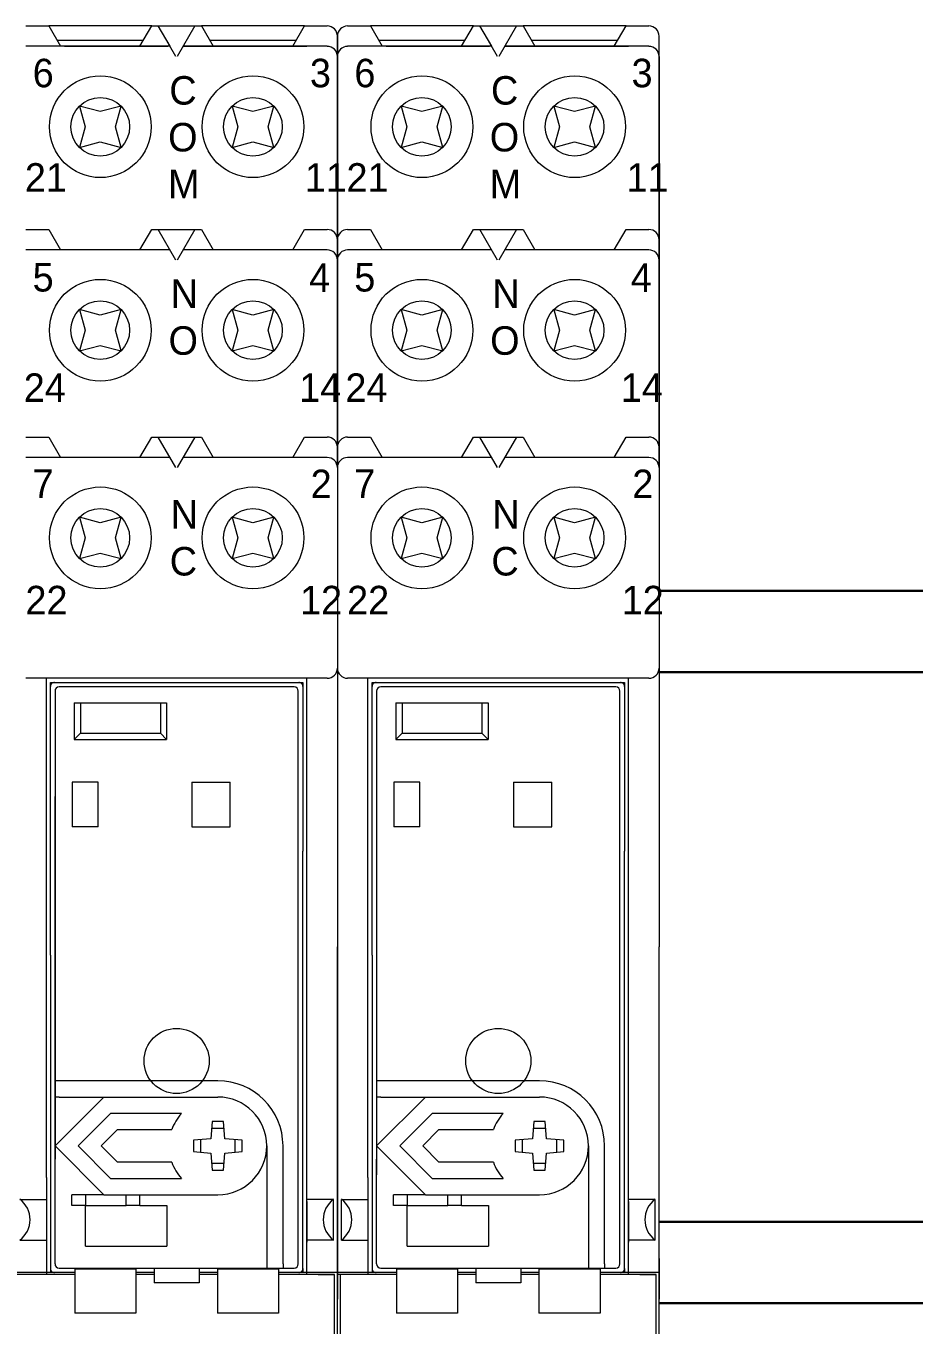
# Model space of a CAD drawing. Header units: millimetres. Extents: x -6000 to 26000, y -6000 to 26000.
# Drawn here: x 119.68 to 125.75, y -5183.5 to -5174.62 of the extents above; entities that cross this region are included whole.
import ezdxf

# ---------------------------------------------------------------- set-up
doc = ezdxf.new("R2010")
doc.units = ezdxf.units.MM
doc.header["$MEASUREMENT"] = 0
doc.linetypes.add('HIDDEN2', pattern=[2.38125, 1.5875, -0.79375])
for name, color, linetype, lineweight in [('Чертеж и Рисунок_Ном._пера__1', 7, 'Continuous', 15), ('Чертеж и Рисунок_Ном._пера__21', 7, 'Continuous', 30), ('Чертеж и Рисунок_Ном._пера__7', 7, 'Continuous', 15)]:
    doc.layers.add(name, color=color, linetype=linetype, lineweight=lineweight)
doc.styles.add('СГЕНЕРИР_СТИЛЬ_3', font='')
doc.styles.get('СГЕНЕРИР_СТИЛЬ_3').set_extended_font_data('Arial')

msp = doc.modelspace()

# ---------------------------------------------------------------- linework, layer by layer
at = {"layer": 'Чертеж и Рисунок_Ном._пера__21', "color": 7, "linetype": 'Continuous', "lineweight": 30}
for p, q in [((124.0169, -5178.4801), (131.9344, -5178.4801)), ((124.0044, -5179.0365), (131.9344, -5179.0365)), ((131.9344, -5182.7922), (124.0044, -5182.7922)), ((131.9344, -5183.3486), (124.0044, -5183.3486))]:
    msp.add_line(p, q, dxfattribs=at)
at = {"layer": 'Чертеж и Рисунок_Ном._пера__7', "color": 7, "linetype": 'Continuous', "lineweight": 15}
for p, q in [((119.6784, -5174.6202), (119.8345, -5174.6202)), ((120.5376, -5174.6202), (119.8345, -5174.6202)), ((119.8345, -5174.6202), (119.9148, -5174.7593)), ((120.4573, -5174.7593), (120.5376, -5174.6202)), ((120.5376, -5174.6202), (120.5825, -5174.6202)), ((120.5606, -5174.6202), (120.8548, -5174.6202)), ((120.6628, -5174.7593), (120.5825, -5174.6202)), ((120.703, -5174.8289), (120.5825, -5174.6202)), ((120.5825, -5174.6202), (120.8329, -5174.6202)), ((120.8329, -5174.6202), (120.7124, -5174.8289)), ((120.8329, -5174.6202), (120.8778, -5174.6202)), ((121.5809, -5174.6202), (120.8778, -5174.6202)), ((120.8778, -5174.6202), (120.9581, -5174.7593)), ((121.5006, -5174.7593), (121.5809, -5174.6202)), ((121.5809, -5174.6202), (121.737, -5174.6202)), ((121.8761, -5174.6202), (122.0323, -5174.6202)), ((122.7354, -5174.6202), (122.0323, -5174.6202)), ((122.0323, -5174.6202), (122.1126, -5174.7593)), ((122.6551, -5174.7593), (122.7354, -5174.6202)), ((122.7354, -5174.6202), (122.7803, -5174.6202)), ((122.7583, -5174.6202), (123.0526, -5174.6202)), ((122.8606, -5174.7593), (122.7803, -5174.6202)), ((122.9007, -5174.8289), (122.7803, -5174.6202)), ((122.7803, -5174.6202), (123.0307, -5174.6202)), ((123.0307, -5174.6202), (122.9102, -5174.8289)), ((123.0307, -5174.6202), (123.0755, -5174.6202)), ((123.7787, -5174.6202), (123.0755, -5174.6202)), ((123.0755, -5174.6202), (123.1559, -5174.7593)), ((123.6983, -5174.7593), (123.7787, -5174.6202)), ((123.7787, -5174.6202), (123.9348, -5174.6202)), ((119.8907, -5174.7176), (120.4814, -5174.7176)), ((120.934, -5174.7176), (121.5247, -5174.7176)), ((121.8066, -5174.8289), (121.8066, -5174.6898)), ((121.8066, -5174.6898), (121.8066, -5174.8289)), ((122.0885, -5174.7176), (122.6792, -5174.7176)), ((123.1318, -5174.7176), (123.7224, -5174.7176)), ((124.0044, -5174.8289), (124.0044, -5174.6898)), ((120.6628, -5174.7593), (119.6784, -5174.7593)), ((119.9426, -5174.7593), (120.6476, -5174.7593)), ((120.7526, -5174.7593), (121.5979, -5174.7593)), ((121.737, -5174.7593), (120.7526, -5174.7593)), ((120.7678, -5174.7593), (121.5979, -5174.7593)), ((121.8066, -5174.8289), (121.8066, -5180.9143)), ((121.8066, -5176.0808), (121.8066, -5174.8289)), ((121.8066, -5174.8289), (121.8066, -5180.9143)), ((121.8066, -5174.8289), (121.8066, -5176.0808)), ((122.8606, -5174.7593), (121.8761, -5174.7593)), ((122.1404, -5174.7593), (122.8454, -5174.7593)), ((122.9504, -5174.7593), (123.7957, -5174.7593)), ((123.9348, -5174.7593), (122.9504, -5174.7593)), ((122.9656, -5174.7593), (123.7957, -5174.7593)), ((124.0044, -5174.8289), (124.0044, -5180.9143)), ((124.0044, -5176.0808), (124.0044, -5174.8289)), ((120.0444, -5175.1671), (120.0824, -5175.3088)), ((120.1861, -5175.2051), (120.0444, -5175.1671)), ((120.3277, -5175.1671), (120.1861, -5175.2051)), ((120.2898, -5175.3088), (120.3277, -5175.1671)), ((121.2293, -5175.2051), (121.0877, -5175.1671)), ((121.0877, -5175.1671), (121.1256, -5175.3088)), ((121.371, -5175.1671), (121.2293, -5175.2051)), ((121.333, -5175.3088), (121.371, -5175.1671)), ((122.2422, -5175.1671), (122.2802, -5175.3088)), ((122.3838, -5175.2051), (122.2422, -5175.1671)), ((122.5255, -5175.1671), (122.3838, -5175.2051)), ((122.4875, -5175.3088), (122.5255, -5175.1671)), ((123.4271, -5175.2051), (123.2855, -5175.1671)), ((123.2855, -5175.1671), (123.3234, -5175.3088)), ((123.5687, -5175.1671), (123.4271, -5175.2051)), ((123.5308, -5175.3088), (123.5687, -5175.1671)), ((120.0824, -5175.3088), (120.0444, -5175.4504)), ((120.3277, -5175.4504), (120.2898, -5175.3088)), ((121.1256, -5175.3088), (121.0877, -5175.4504)), ((121.371, -5175.4504), (121.333, -5175.3088)), ((122.2802, -5175.3088), (122.2422, -5175.4504)), ((122.5255, -5175.4504), (122.4875, -5175.3088)), ((123.3234, -5175.3088), (123.2855, -5175.4504)), ((123.5687, -5175.4504), (123.5308, -5175.3088)), ((120.0444, -5175.4504), (120.1861, -5175.4125)), ((120.1861, -5175.4125), (120.3277, -5175.4504)), ((121.0877, -5175.4504), (121.2293, -5175.4125)), ((121.2293, -5175.4125), (121.371, -5175.4504)), ((122.2422, -5175.4504), (122.3838, -5175.4125)), ((122.3838, -5175.4125), (122.5255, -5175.4504)), ((123.2855, -5175.4504), (123.4271, -5175.4125)), ((123.4271, -5175.4125), (123.5687, -5175.4504)), ((119.6784, -5176.0112), (119.8345, -5176.0112)), ((119.8345, -5176.0112), (119.9148, -5176.1503)), ((120.4573, -5176.1503), (120.5376, -5176.0112)), ((120.5376, -5176.0112), (120.5825, -5176.0112)), ((120.703, -5176.2199), (120.5825, -5176.0112)), ((120.5825, -5176.0112), (120.8329, -5176.0112)), ((120.8329, -5176.0112), (120.7124, -5176.2199)), ((120.8329, -5176.0112), (120.8778, -5176.0112)), ((120.8778, -5176.0112), (120.9581, -5176.1503)), ((121.5006, -5176.1503), (121.5809, -5176.0112)), ((121.5809, -5176.0112), (121.737, -5176.0112)), ((121.8066, -5176.2199), (121.8066, -5176.0808)), ((121.8066, -5176.0808), (121.8066, -5176.2199)), ((121.8761, -5176.0112), (122.0323, -5176.0112)), ((122.0323, -5176.0112), (122.1126, -5176.1503)), ((122.6551, -5176.1503), (122.7354, -5176.0112)), ((122.7354, -5176.0112), (122.7803, -5176.0112)), ((122.9007, -5176.2199), (122.7803, -5176.0112)), ((122.7803, -5176.0112), (123.0307, -5176.0112)), ((123.0307, -5176.0112), (122.9102, -5176.2199)), ((123.0307, -5176.0112), (123.0755, -5176.0112)), ((123.0755, -5176.0112), (123.1559, -5176.1503)), ((123.6983, -5176.1503), (123.7787, -5176.0112)), ((123.7787, -5176.0112), (123.9348, -5176.0112)), ((124.0044, -5176.2199), (124.0044, -5176.0808)), ((120.6628, -5176.1503), (119.6784, -5176.1503)), ((121.737, -5176.1503), (120.7526, -5176.1503)), ((122.8606, -5176.1503), (121.8761, -5176.1503)), ((123.9348, -5176.1503), (122.9504, -5176.1503)), ((121.8066, -5177.4996), (121.8066, -5176.2199)), ((121.8066, -5176.2199), (121.8066, -5177.4996)), ((124.0044, -5177.4996), (124.0044, -5176.2199)), ((120.0444, -5176.5581), (120.0824, -5176.6998)), ((120.1861, -5176.5961), (120.0444, -5176.5581)), ((120.3277, -5176.5581), (120.1861, -5176.5961)), ((120.2898, -5176.6998), (120.3277, -5176.5581)), ((121.0877, -5176.5581), (121.1256, -5176.6998)), ((121.2293, -5176.5961), (121.0877, -5176.5581)), ((121.371, -5176.5581), (121.2293, -5176.5961)), ((121.333, -5176.6998), (121.371, -5176.5581)), ((122.2422, -5176.5581), (122.2802, -5176.6998)), ((122.3838, -5176.5961), (122.2422, -5176.5581)), ((122.5255, -5176.5581), (122.3838, -5176.5961)), ((122.4875, -5176.6998), (122.5255, -5176.5581)), ((123.2855, -5176.5581), (123.3234, -5176.6998)), ((123.4271, -5176.5961), (123.2855, -5176.5581)), ((123.5687, -5176.5581), (123.4271, -5176.5961)), ((123.5308, -5176.6998), (123.5687, -5176.5581)), ((120.0824, -5176.6998), (120.0444, -5176.8414)), ((120.3277, -5176.8414), (120.2898, -5176.6998)), ((121.1256, -5176.6998), (121.0877, -5176.8414)), ((121.371, -5176.8414), (121.333, -5176.6998)), ((122.2802, -5176.6998), (122.2422, -5176.8414)), ((122.5255, -5176.8414), (122.4875, -5176.6998)), ((123.3234, -5176.6998), (123.2855, -5176.8414)), ((123.5687, -5176.8414), (123.5308, -5176.6998)), ((120.0444, -5176.8414), (120.1861, -5176.8034)), ((120.1861, -5176.8034), (120.3277, -5176.8414)), ((121.0877, -5176.8414), (121.2293, -5176.8034)), ((121.2293, -5176.8034), (121.371, -5176.8414)), ((122.2422, -5176.8414), (122.3838, -5176.8034)), ((122.3838, -5176.8034), (122.5255, -5176.8414)), ((123.2855, -5176.8414), (123.4271, -5176.8034)), ((123.4271, -5176.8034), (123.5687, -5176.8414)), ((119.6784, -5177.43), (119.8345, -5177.43)), ((119.8345, -5177.43), (119.9148, -5177.5691)), ((120.4573, -5177.5691), (120.5376, -5177.43)), ((120.5376, -5177.43), (120.5825, -5177.43)), ((120.703, -5177.6387), (120.5825, -5177.43)), ((120.5825, -5177.43), (120.8329, -5177.43)), ((120.8329, -5177.43), (120.7124, -5177.6387)), ((120.8329, -5177.43), (120.8778, -5177.43)), ((120.8778, -5177.43), (120.9581, -5177.5691)), ((121.5006, -5177.5691), (121.5809, -5177.43)), ((121.5809, -5177.43), (121.737, -5177.43)), ((121.8066, -5177.6387), (121.8066, -5177.4996)), ((121.8066, -5177.4996), (121.8066, -5177.6387)), ((121.8761, -5177.43), (122.0323, -5177.43)), ((122.0323, -5177.43), (122.1126, -5177.5691)), ((122.6551, -5177.5691), (122.7354, -5177.43)), ((122.7354, -5177.43), (122.7803, -5177.43)), ((122.9007, -5177.6387), (122.7803, -5177.43)), ((122.7803, -5177.43), (123.0307, -5177.43)), ((123.0307, -5177.43), (122.9102, -5177.6387)), ((123.0307, -5177.43), (123.0755, -5177.43)), ((123.0755, -5177.43), (123.1559, -5177.5691)), ((123.6983, -5177.5691), (123.7787, -5177.43)), ((123.7787, -5177.43), (123.9348, -5177.43)), ((124.0044, -5177.6387), (124.0044, -5177.4996)), ((120.6628, -5177.5691), (119.6784, -5177.5691)), ((121.737, -5177.5691), (120.7526, -5177.5691)), ((122.8606, -5177.5691), (121.8761, -5177.5691)), ((123.9348, -5177.5691), (122.9504, -5177.5691)), ((120.0444, -5177.9769), (120.0824, -5178.1186)), ((120.1861, -5178.0149), (120.0444, -5177.9769)), ((120.3277, -5177.9769), (120.1861, -5178.0149)), ((120.2898, -5178.1186), (120.3277, -5177.9769)), ((121.2293, -5178.0149), (121.0877, -5177.9769)), ((121.0877, -5177.9769), (121.1256, -5178.1186)), ((121.371, -5177.9769), (121.2293, -5178.0149)), ((121.333, -5178.1186), (121.371, -5177.9769)), ((122.2422, -5177.9769), (122.2802, -5178.1186)), ((122.3838, -5178.0149), (122.2422, -5177.9769)), ((122.5255, -5177.9769), (122.3838, -5178.0149)), ((122.4875, -5178.1186), (122.5255, -5177.9769)), ((123.4271, -5178.0149), (123.2855, -5177.9769)), ((123.2855, -5177.9769), (123.3234, -5178.1186)), ((123.5687, -5177.9769), (123.4271, -5178.0149)), ((123.5308, -5178.1186), (123.5687, -5177.9769)), ((120.0824, -5178.1186), (120.0444, -5178.2602)), ((120.3277, -5178.2602), (120.2898, -5178.1186)), ((121.1256, -5178.1186), (121.0877, -5178.2602)), ((121.371, -5178.2602), (121.333, -5178.1186)), ((122.2802, -5178.1186), (122.2422, -5178.2602)), ((122.5255, -5178.2602), (122.4875, -5178.1186)), ((123.3234, -5178.1186), (123.2855, -5178.2602)), ((123.5687, -5178.2602), (123.5308, -5178.1186)), ((120.0444, -5178.2602), (120.1861, -5178.2223)), ((120.1861, -5178.2223), (120.3277, -5178.2602)), ((121.0877, -5178.2602), (121.2293, -5178.2223)), ((121.2293, -5178.2223), (121.371, -5178.2602)), ((122.2422, -5178.2602), (122.3838, -5178.2223)), ((122.3838, -5178.2223), (122.5255, -5178.2602)), ((123.2855, -5178.2602), (123.4271, -5178.2223)), ((123.4271, -5178.2223), (123.5687, -5178.2602)), ((121.737, -5179.0784), (119.6784, -5179.0784)), ((119.8175, -5182.4895), (119.8175, -5179.0784)), ((121.5979, -5183.154), (121.5979, -5179.0784)), ((123.9348, -5179.0784), (121.8761, -5179.0784)), ((122.0152, -5182.4895), (122.0152, -5179.0784)), ((123.7957, -5183.154), (123.7957, -5179.0784)), ((119.8453, -5179.134), (119.8453, -5179.1062)), ((119.8453, -5179.1062), (121.5701, -5179.1062)), ((119.8453, -5179.8156), (119.8453, -5179.134)), ((119.8766, -5179.1653), (119.8766, -5181.8291)), ((121.511, -5179.1375), (119.9044, -5179.1375)), ((121.5388, -5183.081), (121.5388, -5179.1653)), ((121.5423, -5179.1062), (121.5701, -5179.1062)), ((121.5701, -5179.1062), (121.5701, -5179.134)), ((121.5701, -5179.1062), (121.5701, -5180.2607)), ((122.043, -5179.134), (122.043, -5179.1062)), ((122.043, -5179.1062), (123.7679, -5179.1062)), ((122.0431, -5179.8156), (122.0431, -5179.134)), ((122.0743, -5179.1653), (122.0743, -5181.8291)), ((123.7088, -5179.1375), (122.1022, -5179.1375)), ((123.7366, -5183.081), (123.7366, -5179.1653)), ((123.7401, -5179.1062), (123.7679, -5179.1062)), ((123.7679, -5179.1062), (123.7679, -5179.134)), ((123.7679, -5179.1062), (123.7679, -5180.2607)), ((120.0087, -5179.2453), (120.6381, -5179.2453)), ((120.0087, -5179.2453), (120.0087, -5179.4957)), ((120.0504, -5179.2453), (120.0504, -5179.4539)), ((120.5964, -5179.2453), (120.5964, -5179.4539)), ((120.6381, -5179.2453), (120.6381, -5179.4957)), ((122.2065, -5179.2453), (122.8359, -5179.2453)), ((122.2065, -5179.2453), (122.2065, -5179.4957)), ((122.2482, -5179.2453), (122.2482, -5179.4539)), ((122.7942, -5179.2453), (122.7942, -5179.4539)), ((122.8359, -5179.2453), (122.8359, -5179.4957)), ((120.0087, -5179.4957), (120.0504, -5179.4539)), ((120.0504, -5179.4539), (120.5964, -5179.4539)), ((120.6381, -5179.4957), (120.5964, -5179.4539)), ((122.2065, -5179.4957), (122.2482, -5179.4539)), ((122.2482, -5179.4539), (122.7942, -5179.4539)), ((122.8359, -5179.4957), (122.7942, -5179.4539)), ((120.0087, -5179.4957), (120.6381, -5179.4957)), ((122.2065, -5179.4957), (122.8359, -5179.4957)), ((120.1722, -5179.7878), (119.9948, -5179.7878)), ((119.9948, -5179.7878), (119.9948, -5180.0938)), ((120.1722, -5180.0938), (120.1722, -5179.7878)), ((120.812, -5179.7878), (121.0728, -5179.7878)), ((120.812, -5179.7878), (120.812, -5180.0938)), ((121.0728, -5180.0938), (121.0728, -5179.7878)), ((122.3699, -5179.7878), (122.1926, -5179.7878)), ((122.1926, -5179.7878), (122.1926, -5180.0938)), ((122.3699, -5180.0938), (122.3699, -5179.7878)), ((123.0098, -5179.7878), (123.2706, -5179.7878)), ((123.0098, -5179.7878), (123.0098, -5180.0938)), ((123.2706, -5180.0938), (123.2706, -5179.7878)), ((119.8453, -5180.2607), (119.8453, -5179.8156)), ((119.8763, -5179.8852), (119.8763, -5182.4724)), ((121.539, -5182.4724), (121.539, -5179.8852)), ((122.0431, -5180.2607), (122.0431, -5179.8156)), ((122.0741, -5179.8852), (122.0741, -5182.4724)), ((123.7368, -5182.4724), (123.7368, -5179.8852)), ((120.1722, -5180.0938), (119.9948, -5180.0938)), ((120.812, -5180.0938), (121.0728, -5180.0938)), ((122.3699, -5180.0938), (122.1926, -5180.0938)), ((123.0098, -5180.0938), (123.2706, -5180.0938)), ((119.8453, -5180.9701), (119.8453, -5180.2607)), ((121.5701, -5183.1123), (121.5701, -5180.2607)), ((122.0431, -5180.9701), (122.0431, -5180.2607)), ((123.7679, -5183.1123), (123.7679, -5180.2607)), ((121.8066, -5184.5589), (121.8066, -5180.9143)), ((121.8066, -5180.9143), (121.8066, -5183.1818)), ((124.0044, -5184.5589), (124.0044, -5180.9143)), ((119.8453, -5180.9701), (119.8453, -5183.1401)), ((122.0431, -5180.9701), (122.0431, -5183.1401)), ((119.9044, -5181.8291), (119.8766, -5181.8291)), ((119.8766, -5181.8291), (119.8766, -5181.9404)), ((120.9894, -5181.8291), (119.9044, -5181.8291)), ((122.1022, -5181.8291), (122.0743, -5181.8291)), ((122.0743, -5181.8291), (122.0743, -5181.9404)), ((123.1871, -5181.8291), (122.1022, -5181.8291)), ((119.9044, -5181.9404), (119.8766, -5181.9404)), ((119.8766, -5181.9404), (119.8766, -5182.2742)), ((119.8766, -5182.2742), (120.2104, -5181.9404)), ((119.9044, -5181.9404), (120.9894, -5181.9404)), ((122.1022, -5181.9404), (122.0743, -5181.9404)), ((122.0743, -5181.9404), (122.0743, -5182.2742)), ((122.0743, -5182.2742), (122.4082, -5181.9404)), ((122.1022, -5181.9404), (123.1871, -5181.9404)), ((120.2565, -5182.0516), (120.0339, -5182.2742)), ((120.7405, -5182.0516), (120.2565, -5182.0516)), ((120.9511, -5182.1073), (120.9408, -5182.2256)), ((121.0276, -5182.1073), (120.9511, -5182.1073)), ((121.038, -5182.2256), (121.0276, -5182.1073)), ((122.4543, -5182.0516), (122.2317, -5182.2742)), ((122.9383, -5182.0516), (122.4543, -5182.0516)), ((123.1489, -5182.1073), (123.1385, -5182.2256)), ((123.2254, -5182.1073), (123.1489, -5182.1073)), ((123.2358, -5182.2256), (123.2254, -5182.1073)), ((120.1913, -5182.2742), (120.3026, -5182.1629)), ((120.3026, -5182.1629), (120.6746, -5182.1629)), ((121.0319, -5182.1557), (120.9469, -5182.1557)), ((122.3891, -5182.2742), (122.5004, -5182.1629)), ((122.5004, -5182.1629), (122.8724, -5182.1629)), ((123.2296, -5182.1557), (123.1447, -5182.1557)), ((119.8766, -5182.2742), (119.8766, -5182.3644)), ((119.8766, -5182.2742), (120.2104, -5182.608)), ((120.0339, -5182.2742), (120.2565, -5182.4968)), ((120.3026, -5182.3855), (120.1913, -5182.2742)), ((120.9408, -5182.2256), (120.8224, -5182.2359)), ((120.8224, -5182.2359), (120.8224, -5182.3124)), ((120.8709, -5182.2317), (120.8709, -5182.3167)), ((121.1563, -5182.2359), (121.038, -5182.2256)), ((121.1078, -5182.3167), (121.1078, -5182.2317)), ((121.1563, -5182.3124), (121.1563, -5182.2359)), ((121.3232, -5182.2742), (121.3232, -5183.081)), ((121.4345, -5183.081), (121.4345, -5182.2742)), ((122.0743, -5182.2742), (122.0743, -5182.3644)), ((122.0743, -5182.2742), (122.4082, -5182.608)), ((122.2317, -5182.2742), (122.4543, -5182.4968)), ((122.5004, -5182.3855), (122.3891, -5182.2742)), ((123.1385, -5182.2256), (123.0202, -5182.2359)), ((123.0202, -5182.2359), (123.0202, -5182.3124)), ((123.0687, -5182.2317), (123.0687, -5182.3167)), ((123.3541, -5182.2359), (123.2358, -5182.2256)), ((123.3056, -5182.3167), (123.3056, -5182.2317)), ((123.3541, -5182.3124), (123.3541, -5182.2359)), ((123.521, -5182.2742), (123.521, -5183.081)), ((123.6323, -5183.081), (123.6323, -5182.2742)), ((119.8766, -5183.081), (119.8766, -5182.3644)), ((120.6746, -5182.3855), (120.3026, -5182.3855)), ((120.8224, -5182.3124), (120.9408, -5182.3228)), ((120.9408, -5182.3228), (120.9511, -5182.4411)), ((121.0276, -5182.4411), (121.038, -5182.3228)), ((121.038, -5182.3228), (121.1563, -5182.3124)), ((122.0743, -5183.081), (122.0743, -5182.3644)), ((122.8724, -5182.3855), (122.5004, -5182.3855)), ((123.0202, -5182.3124), (123.1385, -5182.3228)), ((123.1385, -5182.3228), (123.1489, -5182.4411)), ((123.2254, -5182.4411), (123.2358, -5182.3228)), ((123.2358, -5182.3228), (123.3541, -5182.3124)), ((120.9469, -5182.3927), (121.0319, -5182.3927)), ((120.9511, -5182.4411), (121.0276, -5182.4411)), ((123.1447, -5182.3927), (123.2296, -5182.3927)), ((123.1489, -5182.4411), (123.2254, -5182.4411)), ((119.8175, -5182.4895), (119.8175, -5183.154)), ((120.2565, -5182.4968), (120.7405, -5182.4968)), ((122.0152, -5182.4895), (122.0152, -5183.154)), ((122.4543, -5182.4968), (122.9383, -5182.4968)), ((119.6366, -5182.6393), (119.8175, -5182.6393)), ((120.0852, -5182.608), (119.992, -5182.608)), ((119.992, -5182.6811), (119.992, -5182.608)), ((120.0852, -5182.608), (120.0852, -5182.6811)), ((120.2104, -5182.608), (120.0852, -5182.608)), ((120.2104, -5182.608), (120.9894, -5182.608)), ((120.3634, -5182.6811), (120.3634, -5182.608)), ((120.4566, -5182.6811), (120.4566, -5182.608)), ((121.7788, -5182.6393), (121.5979, -5182.6393)), ((121.5979, -5182.6532), (121.5979, -5182.9314)), ((121.7788, -5182.9175), (121.7788, -5182.6393)), ((121.8344, -5182.9175), (121.8344, -5182.6393)), ((121.8344, -5182.6393), (122.0152, -5182.6393)), ((122.283, -5182.608), (122.1898, -5182.608)), ((122.1898, -5182.6811), (122.1898, -5182.608)), ((122.283, -5182.608), (122.283, -5182.6811)), ((122.4082, -5182.608), (122.283, -5182.608)), ((122.4082, -5182.608), (123.1871, -5182.608)), ((122.5612, -5182.6811), (122.5612, -5182.608)), ((122.6544, -5182.6811), (122.6544, -5182.608)), ((123.9765, -5182.6393), (123.7957, -5182.6393)), ((123.7957, -5182.6532), (123.7957, -5182.9314)), ((123.9765, -5182.9175), (123.9765, -5182.6393)), ((120.0852, -5182.6811), (119.992, -5182.6811)), ((120.0852, -5182.6811), (120.3634, -5182.6811)), ((120.0852, -5182.9593), (120.0852, -5182.6811)), ((120.4566, -5182.6811), (120.3634, -5182.6811)), ((120.4566, -5182.6811), (120.5644, -5182.6811)), ((120.5644, -5182.6811), (120.6416, -5182.6811)), ((120.6416, -5182.6811), (120.6416, -5182.9593)), ((122.283, -5182.6811), (122.1898, -5182.6811)), ((122.283, -5182.6811), (122.5612, -5182.6811)), ((122.283, -5182.9593), (122.283, -5182.6811)), ((122.6544, -5182.6811), (122.5612, -5182.6811)), ((122.6544, -5182.6811), (122.7621, -5182.6811)), ((122.7621, -5182.6811), (122.8394, -5182.6811)), ((122.8394, -5182.6811), (122.8394, -5182.9593)), ((119.6366, -5182.9175), (119.8175, -5182.9175)), ((121.7788, -5182.9175), (121.5979, -5182.9175)), ((121.8344, -5182.9175), (122.0152, -5182.9175)), ((123.9765, -5182.9175), (123.7957, -5182.9175)), ((120.0852, -5182.9593), (120.6389, -5182.9593)), ((120.6389, -5182.9593), (120.6416, -5182.9593)), ((122.283, -5182.9593), (122.8367, -5182.9593)), ((122.8367, -5182.9593), (122.8394, -5182.9593)), ((121.3232, -5183.081), (121.3232, -5183.1088)), ((121.4345, -5183.081), (121.4345, -5183.1088)), ((121.8066, -5183.0427), (121.8066, -5183.1818)), ((123.521, -5183.081), (123.521, -5183.1088)), ((123.6323, -5183.081), (123.6323, -5183.1088)), ((124.0044, -5183.0427), (124.0044, -5183.1818)), ((120.0122, -5183.1401), (119.6088, -5183.1401)), ((120.0122, -5183.154), (119.6088, -5183.154)), ((119.7409, -5183.154), (119.6297, -5183.154)), ((120.0122, -5183.154), (119.7409, -5183.154)), ((120.0122, -5183.1401), (119.8453, -5183.1401)), ((119.9044, -5183.1088), (120.679, -5183.1088)), ((120.0122, -5183.117), (120.0122, -5183.4183)), ((120.4295, -5183.117), (120.0122, -5183.117)), ((120.4295, -5183.117), (120.4295, -5183.4183)), ((120.5547, -5183.1401), (120.4295, -5183.1401)), ((120.5547, -5183.154), (120.4295, -5183.154)), ((120.5547, -5183.154), (120.4295, -5183.154)), ((120.5547, -5183.1122), (120.5547, -5183.2096)), ((120.8607, -5183.1122), (120.5547, -5183.1122)), ((120.679, -5183.1088), (121.3232, -5183.1088)), ((120.8607, -5183.1122), (120.8607, -5183.2096)), ((120.9859, -5183.1401), (120.8607, -5183.1401)), ((120.9859, -5183.1401), (120.8607, -5183.1401)), ((120.9859, -5183.154), (120.8607, -5183.154)), ((120.9859, -5183.154), (120.8607, -5183.154)), ((121.4032, -5183.117), (120.9859, -5183.117)), ((120.9859, -5183.117), (120.9859, -5183.4183)), ((121.3232, -5183.1088), (121.4345, -5183.1088)), ((121.4032, -5183.117), (121.4032, -5183.4183)), ((121.5701, -5183.1401), (121.4032, -5183.1401)), ((121.8066, -5183.1401), (121.4032, -5183.1401)), ((121.7857, -5183.154), (121.4032, -5183.154)), ((121.6744, -5183.154), (121.4032, -5183.154)), ((121.4345, -5183.1088), (121.511, -5183.1088)), ((121.5701, -5183.1123), (121.5701, -5183.1401)), ((121.6744, -5183.154), (121.7857, -5183.154)), ((121.7857, -5183.7104), (121.7857, -5183.154)), ((122.21, -5183.1401), (121.8066, -5183.1401)), ((122.21, -5183.154), (121.8066, -5183.154)), ((121.8066, -5183.1818), (121.8066, -5183.3209)), ((121.8066, -5183.1818), (121.8066, -5183.3209)), ((121.9387, -5183.154), (121.8274, -5183.154)), ((121.8274, -5183.7104), (121.8274, -5183.154)), ((122.21, -5183.154), (121.9387, -5183.154)), ((122.21, -5183.1401), (122.0431, -5183.1401)), ((122.1022, -5183.1088), (122.8767, -5183.1088)), ((122.21, -5183.117), (122.21, -5183.4183)), ((122.6273, -5183.117), (122.21, -5183.117)), ((122.6273, -5183.117), (122.6273, -5183.4183)), ((122.7525, -5183.1401), (122.6273, -5183.1401)), ((122.7525, -5183.154), (122.6273, -5183.154)), ((122.7525, -5183.154), (122.6273, -5183.154)), ((122.7525, -5183.1122), (122.7525, -5183.2096)), ((123.0585, -5183.1122), (122.7525, -5183.1122)), ((122.8767, -5183.1088), (123.521, -5183.1088)), ((123.0585, -5183.1122), (123.0585, -5183.2096)), ((123.1837, -5183.1401), (123.0585, -5183.1401)), ((123.1837, -5183.1401), (123.0585, -5183.1401)), ((123.1837, -5183.154), (123.0585, -5183.154)), ((123.1837, -5183.154), (123.0585, -5183.154)), ((123.601, -5183.117), (123.1837, -5183.117)), ((123.1837, -5183.117), (123.1837, -5183.4183)), ((123.521, -5183.1088), (123.6323, -5183.1088)), ((123.601, -5183.117), (123.601, -5183.4183)), ((123.7679, -5183.1401), (123.601, -5183.1401)), ((124.0044, -5183.1401), (123.601, -5183.1401)), ((123.9835, -5183.154), (123.601, -5183.154)), ((123.8722, -5183.154), (123.601, -5183.154)), ((123.6323, -5183.1088), (123.7088, -5183.1088)), ((123.7679, -5183.1123), (123.7679, -5183.1401)), ((123.8722, -5183.154), (123.9835, -5183.154)), ((123.9835, -5183.7104), (123.9835, -5183.154)), ((124.0044, -5183.1818), (124.0044, -5183.3209)), ((120.8607, -5183.2096), (120.5547, -5183.2096)), ((121.8066, -5184.5589), (121.8066, -5183.2375)), ((123.0585, -5183.2096), (122.7525, -5183.2096)), ((120.4295, -5183.4183), (120.0122, -5183.4183)), ((121.4032, -5183.4183), (120.9859, -5183.4183)), ((122.6273, -5183.4183), (122.21, -5183.4183)), ((123.601, -5183.4183), (123.1837, -5183.4183))]:
    msp.add_line(p, q, dxfattribs=at)
for centre, radius in [((120.1861, -5175.3088), 0.3477), ((121.2293, -5175.3088), 0.3477), ((122.3838, -5175.3088), 0.3477), ((123.4271, -5175.3088), 0.3477), ((120.1861, -5175.3088), 0.2003), ((121.2293, -5175.3088), 0.2003), ((122.3838, -5175.3088), 0.2003), ((123.4271, -5175.3088), 0.2003), ((120.1861, -5176.6998), 0.3477), ((121.2293, -5176.6998), 0.3477), ((122.3838, -5176.6998), 0.3477), ((123.4271, -5176.6998), 0.3477), ((120.1861, -5176.6998), 0.2003), ((121.2293, -5176.6998), 0.2003), ((122.3838, -5176.6998), 0.2003), ((123.4271, -5176.6998), 0.2003), ((120.1861, -5178.1186), 0.3477), ((121.2293, -5178.1186), 0.3477), ((122.3838, -5178.1186), 0.3477), ((123.4271, -5178.1186), 0.3477), ((120.1861, -5178.1186), 0.2003), ((121.2293, -5178.1186), 0.2003), ((122.3838, -5178.1186), 0.2003), ((123.4271, -5178.1186), 0.2003)]:
    msp.add_circle(centre, radius, dxfattribs=at)
at = {"layer": 'Чертеж и Рисунок_Ном._пера__7', "color": 7, "linetype": 'HIDDEN2', "lineweight": 15}
for centre in [(120.7077, -5181.6935), (122.9055, -5181.6935)]:
    msp.add_circle(centre, 0.2226, dxfattribs=at)
at = {"layer": 'Чертеж и Рисунок_Ном._пера__7', "color": 7, "linetype": 'Continuous', "lineweight": 15}
for centre, radius, start, end in [((121.737, -5174.6898), 0.0695, 0, 90), ((121.8761, -5174.6898), 0.0695, 90, 180), ((123.9348, -5174.6898), 0.0695, 0, 90), ((121.737, -5174.8289), 0.0695, 0, 90), ((121.8761, -5174.8289), 0.0695, 90, 180), ((123.9348, -5174.8289), 0.0695, 0, 90), ((121.737, -5176.0808), 0.0695, 0, 90), ((121.8761, -5176.0808), 0.0695, 90, 180), ((123.9348, -5176.0808), 0.0695, 0, 90), ((121.737, -5176.2199), 0.0695, 0, 90), ((121.8761, -5176.2199), 0.0695, 90, 180), ((123.9348, -5176.2199), 0.0695, 0, 90), ((121.737, -5177.4996), 0.0695, 0, 90), ((121.8761, -5177.4996), 0.0695, 90, 180), ((123.9348, -5177.4996), 0.0695, 0, 90), ((121.737, -5177.6387), 0.0695, 0, 90), ((121.8761, -5177.6387), 0.0695, 90, 180), ((123.9348, -5177.6387), 0.0695, 0, 90), ((121.737, -5179.0088), 0.0695, 270, 0), ((121.8761, -5179.0088), 0.0695, 180, 270), ((123.9348, -5179.0088), 0.0695, 270, 0), ((119.8731, -5179.134), 0.0278, 89.9991, 180.0009), ((119.9044, -5179.1653), 0.0278, 90, 180), ((121.511, -5179.1653), 0.0278, 0, 90), ((121.5423, -5179.134), 0.0278, 359.9991, 90.0009), ((122.0709, -5179.134), 0.0278, 89.9991, 180.0009), ((122.1022, -5179.1653), 0.0278, 90, 180), ((123.7088, -5179.1653), 0.0278, 0, 90), ((123.7401, -5179.134), 0.0278, 359.9991, 90.0009), ((120.9894, -5182.2742), 0.4451, 0, 90), ((123.1871, -5182.2742), 0.4451, 0, 90), ((120.9894, -5182.2742), 0.3338, 0, 90), ((123.1871, -5182.2742), 0.3338, 0, 90), ((120.9894, -5182.2742), 0.3338, 138.18969, 160.52878), ((123.1871, -5182.2742), 0.3338, 138.18969, 160.52878), ((120.9894, -5182.2742), 0.3338, 270, 0), ((123.1871, -5182.2742), 0.3338, 270, 0), ((120.9894, -5182.2742), 0.3338, 199.47122, 221.81031), ((123.1871, -5182.2742), 0.3338, 199.47122, 221.81031), ((119.5323, -5182.7784), 0.1739, 306.8699, 53.1301), ((121.8831, -5182.7784), 0.1739, 126.8699, 233.1301), ((121.7301, -5182.7784), 0.1739, 306.8699, 53.1301), ((124.0809, -5182.7784), 0.1739, 126.8699, 233.1301), ((119.9044, -5183.081), 0.0278, 180, 270), ((121.511, -5183.081), 0.0278, 270, 0), ((122.1022, -5183.081), 0.0278, 180, 270), ((123.7088, -5183.081), 0.0278, 270, 0), ((119.8731, -5183.1123), 0.0278, 179.9991, 270.0009), ((121.5423, -5183.1123), 0.0278, 269.9991, 0.0009), ((122.0709, -5183.1123), 0.0278, 179.9991, 270.0009), ((123.7401, -5183.1123), 0.0278, 269.9991, 0.0009)]:
    msp.add_arc(centre, radius, start, end, dxfattribs=at)

# ---------------------------------------------------------------- texts
at = {"layer": 'Чертеж и Рисунок_Ном._пера__1', "color": 7, "linetype": 'Continuous', "lineweight": 15, "char_height": 0.19474, "attachment_point": 7, "style": 'СГЕНЕРИР_СТИЛЬ_3'}
for s, insert in [('\\A1;{\\W0.950000x;\\pql;\\fArial|b0|i0|c204|p38;6}', (119.7242, -5175.0418)), ('\\A1;{\\W0.950000x;\\pql;\\fArial|b0|i0|c204|p38;3}', (121.6183, -5175.0419)), ('\\A1;{\\W0.950000x;\\pql;\\fArial|b0|i0|c204|p38;6}', (121.922, -5175.0418)), ('\\A1;{\\W0.950000x;\\pql;\\fArial|b0|i0|c204|p38;3}', (123.8161, -5175.0419)), ('\\A1;{\\W0.950000x;\\pql;\\fArial|b0|i0|c204|p38;C}', (120.6577, -5175.1604)), ('\\A1;{\\W0.950000x;\\pql;\\fArial|b0|i0|c204|p38;C}', (122.8555, -5175.1604)), ('\\A1;{\\W0.950000x;\\pql;\\fArial|b0|i0|c204|p38;O}', (120.6496, -5175.4804)), ('\\A1;{\\W0.950000x;\\pql;\\fArial|b0|i0|c204|p38;O}', (122.8474, -5175.4804)), ('\\A1;{\\W0.950000x;\\pql;\\fArial|b0|i0|c204|p38;21}', (119.6707, -5175.7526)), ('\\A1;{\\W0.950000x;\\pql;\\fArial|b0|i0|c204|p38;M}', (120.6489, -5175.7971)), ('\\A1;{\\W0.950000x;\\pql;\\fArial|b0|i0|c204|p38;11}', (121.5841, -5175.7526)), ('\\A1;{\\W0.950000x;\\pql;\\fArial|b0|i0|c204|p38;21}', (121.8685, -5175.7526)), ('\\A1;{\\W0.950000x;\\pql;\\fArial|b0|i0|c204|p38;M}', (122.8467, -5175.7971)), ('\\A1;{\\W0.950000x;\\pql;\\fArial|b0|i0|c204|p38;11}', (123.7818, -5175.7526)), ('\\A1;{\\W0.950000x;\\pql;\\fArial|b0|i0|c204|p38;5}', (119.7238, -5176.4378)), ('\\A1;{\\W0.950000x;\\pql;\\fArial|b0|i0|c204|p38;4}', (121.6132, -5176.4376)), ('\\A1;{\\W0.950000x;\\pql;\\fArial|b0|i0|c204|p38;5}', (121.9216, -5176.4378)), ('\\A1;{\\W0.950000x;\\pql;\\fArial|b0|i0|c204|p38;4}', (123.8109, -5176.4376)), ('\\A1;{\\W0.950000x;\\pql;\\fArial|b0|i0|c204|p38;N}', (120.6671, -5176.5468)), ('\\A1;{\\W0.950000x;\\pql;\\fArial|b0|i0|c204|p38;N}', (122.8649, -5176.5468)), ('\\A1;{\\W0.950000x;\\pql;\\fArial|b0|i0|c204|p38;O}', (120.6524, -5176.87)), ('\\A1;{\\W0.950000x;\\pql;\\fArial|b0|i0|c204|p38;O}', (122.8501, -5176.87)), ('\\A1;{\\W0.950000x;\\pql;\\fArial|b0|i0|c204|p38;24}', (119.6631, -5177.1893)), ('\\A1;{\\W0.950000x;\\pql;\\fArial|b0|i0|c204|p38;14}', (121.5452, -5177.1893)), ('\\A1;{\\W0.950000x;\\pql;\\fArial|b0|i0|c204|p38;24}', (121.8609, -5177.1893)), ('\\A1;{\\W0.950000x;\\pql;\\fArial|b0|i0|c204|p38;14}', (123.7429, -5177.1893)), ('\\A1;{\\W0.950000x;\\pql;\\fArial|b0|i0|c204|p38;7}', (119.7231, -5177.8453)), ('\\A1;{\\W0.950000x;\\pql;\\fArial|b0|i0|c204|p38;2}', (121.6232, -5177.847)), ('\\A1;{\\W0.950000x;\\pql;\\fArial|b0|i0|c204|p38;7}', (121.9209, -5177.8453)), ('\\A1;{\\W0.950000x;\\pql;\\fArial|b0|i0|c204|p38;2}', (123.821, -5177.847)), ('\\A1;{\\W0.950000x;\\pql;\\fArial|b0|i0|c204|p38;N}', (120.6671, -5178.0554)), ('\\A1;{\\W0.950000x;\\pql;\\fArial|b0|i0|c204|p38;N}', (122.8649, -5178.0554)), ('\\A1;{\\W0.950000x;\\pql;\\fArial|b0|i0|c204|p38;C}', (120.6605, -5178.3786)), ('\\A1;{\\W0.950000x;\\pql;\\fArial|b0|i0|c204|p38;C}', (122.8583, -5178.3786)), ('\\A1;{\\W0.950000x;\\pql;\\fArial|b0|i0|c204|p38;22}', (119.6748, -5178.6412)), ('\\A1;{\\W0.950000x;\\pql;\\fArial|b0|i0|c204|p38;12}', (121.5509, -5178.6412)), ('\\A1;{\\W0.950000x;\\pql;\\fArial|b0|i0|c204|p38;22}', (121.8726, -5178.6412)), ('\\A1;{\\W0.950000x;\\pql;\\fArial|b0|i0|c204|p38;12}', (123.7487, -5178.6412))]:
    msp.add_mtext(s, dxfattribs=dict(at, insert=insert))

doc.saveas('drawing.dxf')
